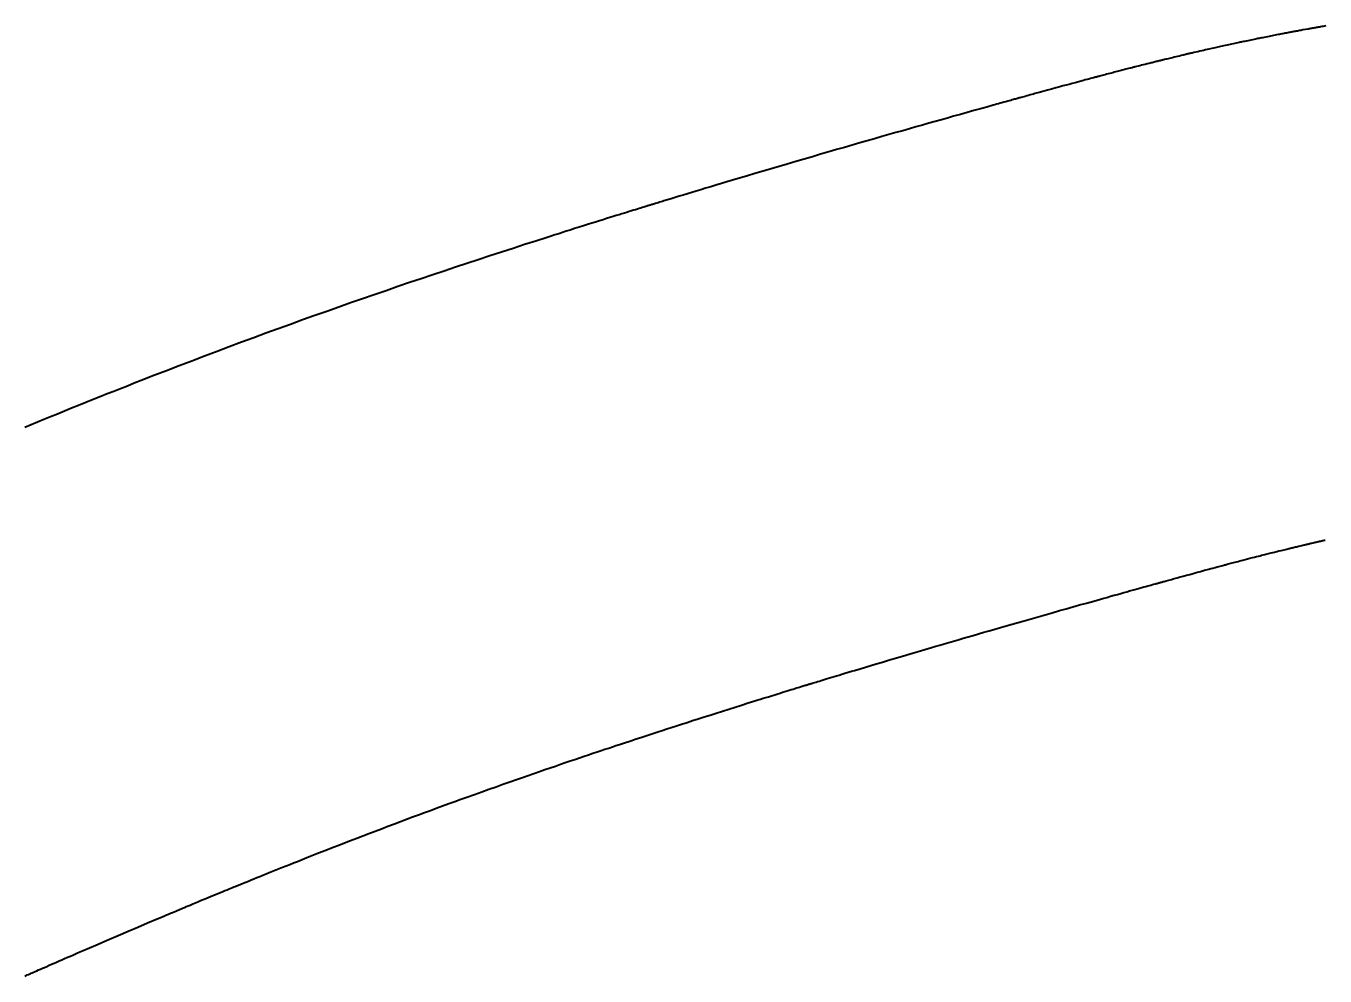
# Model space of a CAD drawing. Header units: millimetres. Extents: x 15 to 415, y 5 to 292.
# Drawn here: x 330.66 to 337.74, y 138.69 to 143.87 of the extents above; entities that cross this region are included whole.
import ezdxf

# ---------------------------------------------------------------- set-up
doc = ezdxf.new("R2010")
doc.units = ezdxf.units.MM
doc.layers.add('Geometries', color=7, linetype='Continuous')

msp = doc.modelspace()

# ---------------------------------------------------------------- linework, layer by layer
at = {"layer": 'Geometries', "linetype": 'Continuous', "lineweight": 40, "flags": 128}
for points in [[(337.7409, 143.8702), (337.734, 143.8691), (337.7271, 143.8679), (337.7199, 143.8666), (337.7127, 143.8654), (337.7081, 143.8646), (337.7038, 143.8638), (337.6997, 143.8631), (337.696, 143.8625), (337.6927, 143.8619), (337.6897, 143.8614), (337.6869, 143.8609), (337.6838, 143.8604), (337.6805, 143.8598), (337.6757, 143.8589), (337.6705, 143.858), (337.6652, 143.8571), (337.66, 143.8562), (337.6548, 143.8553), (337.6497, 143.8543), (337.6446, 143.8534), (337.6306, 143.8509), (337.6163, 143.8483), (337.6104, 143.8473), (337.6045, 143.8462), (337.5985, 143.8451), (337.5923, 143.844), (337.5862, 143.8428), (337.5799, 143.8417), (337.5738, 143.8406), (337.5681, 143.8395), (337.5634, 143.8386), (337.5589, 143.8378), (337.5547, 143.837), (337.5503, 143.8362), (337.5455, 143.8353), (337.5403, 143.8343), (337.5347, 143.8332), (337.5272, 143.8318), (337.5202, 143.8305), (337.5136, 143.8293), (337.5073, 143.828), (337.501, 143.8268), (337.4947, 143.8256), (337.488, 143.8243), (337.4808, 143.8229), (337.473, 143.8214), (337.4646, 143.8198), (337.4561, 143.8181), (337.4479, 143.8165), (337.4401, 143.815), (337.4327, 143.8135), (337.4234, 143.8117), (337.4141, 143.8098), (337.4047, 143.808), (337.3974, 143.8065), (337.3903, 143.8051), (337.3836, 143.8037), (337.3774, 143.8025), (337.3713, 143.8012), (337.3649, 143.7999), (337.358, 143.7985), (337.3501, 143.7969), (337.3418, 143.7952), (337.3332, 143.7934), (337.3245, 143.7916), (337.3156, 143.7898), (337.3065, 143.7879), (337.2993, 143.7864), (337.2924, 143.7849), (337.286, 143.7836), (337.28, 143.7823), (337.2745, 143.7811), (337.2694, 143.7801), (337.2617, 143.7784), (337.2535, 143.7767), (337.2448, 143.7748), (337.2355, 143.7728), (337.2278, 143.7712), (337.2197, 143.7694), (337.2113, 143.7676), (337.2032, 143.7658), (337.1934, 143.7637), (337.1843, 143.7617), (337.1757, 143.7598), (337.167, 143.7579), (337.1528, 143.7547), (337.138, 143.7514), (337.1206, 143.7476), (337.1034, 143.7437), (337.0855, 143.7396), (337.0754, 143.7373), (337.0651, 143.735), (337.0547, 143.7326), (337.0442, 143.7301), (337.0336, 143.7277), (337.0229, 143.7252), (337.0123, 143.7227), (337.0072, 143.7215), (337.0024, 143.7204), (336.998, 143.7194), (336.9939, 143.7184), (336.9901, 143.7176), (336.9866, 143.7167), (336.9829, 143.7158), (336.9786, 143.7148), (336.9739, 143.7137), (336.9688, 143.7125), (336.9631, 143.7112), (336.9531, 143.7088), (336.9432, 143.7064), (336.9335, 143.7041), (336.924, 143.7019), (336.9148, 143.6996), (336.9059, 143.6975), (336.8972, 143.6954), (336.8895, 143.6935), (336.8821, 143.6917), (336.8752, 143.6901), (336.8689, 143.6885), (336.8631, 143.6871), (336.8578, 143.6858), (336.8544, 143.685), (336.8514, 143.6842), (336.8485, 143.6835), (336.8457, 143.6829), (336.8422, 143.682), (336.8382, 143.681), (336.8335, 143.6798), (336.8281, 143.6785), (336.8228, 143.6772), (336.817, 143.6758), (336.8112, 143.6744), (336.8055, 143.6729), (336.7999, 143.6716), (336.7944, 143.6702), (336.789, 143.6688), (336.7779, 143.6661), (336.7672, 143.6634), (336.7568, 143.6608), (336.7469, 143.6583), (336.7373, 143.6559), (336.7284, 143.6536), (336.719, 143.6513), (336.7104, 143.6491), (336.7026, 143.6471), (336.6983, 143.646), (336.6942, 143.645), (336.69, 143.6439), (336.6854, 143.6427), (336.6795, 143.6412), (336.6731, 143.6396), (336.6662, 143.6378), (336.6593, 143.636), (336.6525, 143.6343), (336.646, 143.6326), (336.639, 143.6308), (336.6323, 143.6291), (336.6259, 143.6274), (336.6192, 143.6257), (336.6118, 143.6238), (336.6039, 143.6217), (336.5954, 143.6195), (336.5883, 143.6177), (336.5808, 143.6157), (336.5729, 143.6136), (336.5647, 143.6115), (336.5561, 143.6092), (336.5471, 143.6069), (336.5383, 143.6046), (336.5302, 143.6024), (336.5227, 143.6005), (336.5158, 143.5986), (336.5095, 143.597), (336.5039, 143.5955), (336.4989, 143.5942), (336.4946, 143.593), (336.4911, 143.5921), (336.4881, 143.5913), (336.4849, 143.5905), (336.4814, 143.5895), (336.4776, 143.5885), (336.4736, 143.5874), (336.4664, 143.5855), (336.4585, 143.5834), (336.4498, 143.5811), (336.4405, 143.5786), (336.4308, 143.5761), (336.4212, 143.5735), (336.3753, 143.5611), (336.3588, 143.5567), (336.3423, 143.5522), (336.3257, 143.5477), (336.309, 143.5432), (336.2919, 143.5385), (336.27, 143.5325), (336.2474, 143.5264), (336.2242, 143.52), (336.2003, 143.5135), (336.1787, 143.5075), (336.1566, 143.5014), (336.1478, 143.499), (336.1389, 143.4966), (336.13, 143.4941), (336.1216, 143.4918), (336.1123, 143.4892), (336.1037, 143.4868), (336.0958, 143.4846), (336.0887, 143.4827), (336.0822, 143.4809), (336.0764, 143.4793), (336.0714, 143.4779), (336.0674, 143.4767), (336.064, 143.4758), (336.0612, 143.475), (336.059, 143.4744), (336.0572, 143.4739), (336.0553, 143.4734), (336.0507, 143.4721), (336.0454, 143.4707), (336.0394, 143.469), (336.0326, 143.4671), (336.0251, 143.465), (336.0169, 143.4627), (336.0079, 143.4602), (335.9982, 143.4575), (335.9877, 143.4546), (335.9765, 143.4515), (335.9672, 143.4489), (335.9575, 143.4462), (335.9477, 143.4435), (335.9379, 143.4407), (335.9281, 143.438), (335.8942, 143.4285), (335.8595, 143.4188), (335.8241, 143.4089), (335.788, 143.3988), (335.7511, 143.3885), (335.7134, 143.3779), (335.6805, 143.3686), (335.6471, 143.3592), (335.6131, 143.3496), (335.5785, 143.3399), (335.5433, 143.3299), (335.5082, 143.32), (335.4725, 143.3098), (335.4362, 143.2995), (335.3994, 143.2891), (335.3612, 143.2782), (335.3224, 143.2671), (335.283, 143.2558), (335.2429, 143.2443), (335.2022, 143.2326), (335.1609, 143.2207), (335.1189, 143.2086), (335.0762, 143.1963), (335.033, 143.1838), (334.989, 143.171), (334.9444, 143.158), (334.8992, 143.1449), (334.8533, 143.1314), (334.8068, 143.1178), (334.7635, 143.1051), (334.7197, 143.0922), (334.6754, 143.0791), (334.6304, 143.0658), (334.585, 143.0523), (334.539, 143.0386), (334.5089, 143.0297), (334.4787, 143.0206), (334.4485, 143.0116), (334.419, 143.0027), (334.3902, 142.9941), (334.3622, 142.9857), (334.3365, 142.9779), (334.3115, 142.9704), (334.2871, 142.963), (334.2634, 142.9558), (334.2404, 142.9488), (334.2181, 142.9421), (334.1964, 142.9355), (334.1755, 142.9291), (334.1552, 142.9229), (334.1356, 142.9169), (334.1272, 142.9144), (334.119, 142.9118), (334.1109, 142.9094), (334.1033, 142.907), (334.0963, 142.9049), (334.0899, 142.9029), (334.0841, 142.9012), (334.0788, 142.8995), (334.0741, 142.8981), (334.0697, 142.8967), (334.0658, 142.8956), (334.0626, 142.8946), (334.0601, 142.8938), (334.0581, 142.8932), (334.0563, 142.8926), (334.0546, 142.8921), (334.053, 142.8916), (334.0514, 142.8911), (334.0496, 142.8906), (334.046, 142.8895), (334.0418, 142.8882), (334.0372, 142.8867), (334.032, 142.8852), (334.0252, 142.8831), (334.0176, 142.8807), (334.0093, 142.8782), (334.0003, 142.8754), (333.9905, 142.8724), (333.9801, 142.8691), (333.9694, 142.8658), (333.958, 142.8623), (333.9459, 142.8586), (333.9332, 142.8547), (333.9198, 142.8505), (333.9058, 142.8462), (333.891, 142.8416), (333.8756, 142.8368), (333.8588, 142.8315), (333.8412, 142.8261), (333.8228, 142.8203), (333.8037, 142.8144), (333.7838, 142.8082), (333.7632, 142.8017), (333.7419, 142.795), (333.7198, 142.7881), (333.697, 142.7809), (333.6734, 142.7734), (333.649, 142.7658), (333.6239, 142.7578), (333.6037, 142.7514), (333.583, 142.7448), (333.5621, 142.7382), (333.5412, 142.7316), (333.5202, 142.7249), (333.4992, 142.7181), (333.4378, 142.6985), (333.376, 142.6786), (333.3135, 142.6584), (333.2505, 142.6379), (333.1869, 142.6171), (333.1227, 142.5961), (333.0618, 142.576), (333.0003, 142.5556), (332.9384, 142.535), (332.876, 142.5141), (332.8132, 142.4929), (332.75, 142.4715), (332.6863, 142.4498), (332.6222, 142.4278), (332.5577, 142.4056), (332.4928, 142.3831), (332.4286, 142.3608), (332.3642, 142.3381), (332.2993, 142.3152), (332.2343, 142.2921), (332.1673, 142.2682), (332.1004, 142.2441), (332.0337, 142.2199), (331.9671, 142.1956), (331.9006, 142.1711), (331.8342, 142.1465), (331.7678, 142.1218), (331.7016, 142.0969), (331.6324, 142.0708), (331.5633, 142.0445), (331.4943, 142.0181), (331.4254, 141.9915), (331.3567, 141.9649), (331.2882, 141.9381), (331.25, 141.9231), (331.2124, 141.9083), (331.1753, 141.8937), (331.1388, 141.8792), (331.1028, 141.8649), (331.0674, 141.8508), (331.0264, 141.8345), (330.9862, 141.8183), (330.9467, 141.8025), (330.9081, 141.7868), (330.8694, 141.7712), (330.8315, 141.7558), (330.7944, 141.7407), (330.7581, 141.7259), (330.7225, 141.7113), (330.6878, 141.6971), (330.6538, 141.6831)], [(330.6541, 138.6933), (330.661, 138.6963), (330.6673, 138.6991), (330.673, 138.7016), (330.6782, 138.7039), (330.683, 138.706), (330.688, 138.7083), (330.6932, 138.7105), (330.7016, 138.7142), (330.7103, 138.7181), (330.7195, 138.7221), (330.729, 138.7263), (330.7392, 138.7308), (330.75, 138.7355), (330.7615, 138.7406), (330.7737, 138.7459), (330.7865, 138.7516), (330.8, 138.7575), (330.8129, 138.7632), (330.8265, 138.7691), (330.8405, 138.7752), (330.8552, 138.7816), (330.8704, 138.7883), (330.8862, 138.7952), (330.9023, 138.8022), (330.919, 138.8095), (330.9363, 138.817), (330.9539, 138.8247), (330.9716, 138.8323), (331.0061, 138.8473), (331.0405, 138.8621), (331.1016, 138.8885), (331.1623, 138.9146), (331.2161, 138.9376), (331.2696, 138.9604), (331.3227, 138.9829), (331.3754, 139.0052), (331.3885, 139.0108), (331.4015, 139.0162), (331.4139, 139.0215), (331.4258, 139.0265), (331.437, 139.0312), (331.4476, 139.0356), (331.4575, 139.0398), (331.467, 139.0438), (331.4758, 139.0475), (331.4843, 139.051), (331.4922, 139.0543), (331.4996, 139.0574), (331.5063, 139.0602), (331.5125, 139.0628), (331.5181, 139.0652), (331.5231, 139.0673), (331.5267, 139.0688), (331.5299, 139.0701), (331.5327, 139.0713), (331.5354, 139.0724), (331.5384, 139.0737), (331.543, 139.0756), (331.5482, 139.0778), (331.5541, 139.0802), (331.5612, 139.0832), (331.569, 139.0864), (331.5776, 139.09), (331.587, 139.0939), (331.5971, 139.0981), (331.6115, 139.1041), (331.6256, 139.1099), (331.6393, 139.1156), (331.6526, 139.1211), (331.6655, 139.1264), (331.678, 139.1316), (331.6922, 139.1375), (331.706, 139.1431), (331.7191, 139.1485), (331.7318, 139.1537), (331.7438, 139.1587), (331.7554, 139.1634), (331.7664, 139.1679), (331.7768, 139.1722), (331.7847, 139.1754), (331.7921, 139.1785), (331.7993, 139.1814), (331.8065, 139.1843), (331.818, 139.189), (331.8302, 139.194), (331.8432, 139.1993), (331.857, 139.2049), (331.8715, 139.2108), (331.8868, 139.217), (331.9019, 139.2232), (331.9176, 139.2296), (331.9341, 139.2362), (331.9512, 139.2431), (331.969, 139.2503), (331.9858, 139.2571), (332.0031, 139.264), (332.0209, 139.2712), (332.0394, 139.2786), (332.0583, 139.2862), (332.0775, 139.2939), (332.0973, 139.3017), (332.1176, 139.3098), (332.1384, 139.3181), (332.1639, 139.3282), (332.1902, 139.3386), (332.2172, 139.3493), (332.2451, 139.3602), (332.2737, 139.3715), (332.3031, 139.383), (332.3332, 139.3948), (332.3642, 139.4068), (332.3959, 139.4191), (332.4284, 139.4317), (332.4617, 139.4445), (332.4957, 139.4576), (332.5286, 139.4702), (332.5621, 139.483), (332.5963, 139.496), (332.6312, 139.5093), (332.6668, 139.5227), (332.6998, 139.5351), (332.7332, 139.5476), (332.7664, 139.56), (332.7992, 139.5722), (332.8316, 139.5843), (332.8636, 139.5961), (332.8952, 139.6077), (332.9295, 139.6203), (332.9633, 139.6326), (332.9966, 139.6447), (333.0295, 139.6566), (333.0619, 139.6683), (333.1026, 139.683), (333.1427, 139.6973), (333.182, 139.7113), (333.2206, 139.725), (333.2585, 139.7384), (333.2956, 139.7514), (333.332, 139.7642), (333.3643, 139.7755), (333.396, 139.7865), (333.4271, 139.7973), (333.4575, 139.8078), (333.4873, 139.8181), (333.5159, 139.8279), (333.5439, 139.8375), (333.5713, 139.8469), (333.598, 139.856), (333.6247, 139.8651), (333.6507, 139.8739), (333.676, 139.8825), (333.7007, 139.8908), (333.7247, 139.8989), (333.7481, 139.9068), (333.7708, 139.9144), (333.7928, 139.9218), (333.8141, 139.9289), (333.8348, 139.9358), (333.8547, 139.9424), (333.874, 139.9489), (333.8927, 139.955), (333.9106, 139.961), (333.9268, 139.9663), (333.9434, 139.9718), (333.9606, 139.9775), (333.9782, 139.9833), (333.9964, 139.9893), (334.0151, 139.9954), (334.0362, 140.0023), (334.0578, 140.0094), (334.08, 140.0167), (334.1029, 140.0241), (334.1264, 140.0318), (334.1505, 140.0396), (334.1753, 140.0476), (334.2032, 140.0567), (334.2319, 140.0659), (334.2613, 140.0754), (334.2915, 140.0851), (334.3224, 140.095), (334.3541, 140.1051), (334.3865, 140.1154), (334.4197, 140.126), (334.4536, 140.1367), (334.4882, 140.1477), (334.523, 140.1587), (334.5584, 140.1698), (334.5946, 140.1812), (334.6314, 140.1927), (334.6466, 140.1974), (334.6617, 140.2021), (334.6764, 140.2067), (334.6907, 140.2112), (334.7046, 140.2155), (334.7221, 140.2209), (334.7389, 140.2261), (334.755, 140.2311), (334.7687, 140.2354), (334.7819, 140.2395), (334.7945, 140.2433), (334.8065, 140.2471), (334.818, 140.2506), (334.8289, 140.2539), (334.8392, 140.2571), (334.8489, 140.2601), (334.8581, 140.2629), (334.8667, 140.2656), (334.8747, 140.268), (334.8821, 140.2703), (334.8886, 140.2723), (334.8946, 140.2741), (334.9001, 140.2758), (334.9051, 140.2773), (334.9095, 140.2787), (334.9131, 140.2798), (334.9163, 140.2808), (334.9191, 140.2816), (334.9215, 140.2824), (334.9234, 140.283), (334.925, 140.2834), (334.9261, 140.2838), (334.9275, 140.2842), (334.9296, 140.2849), (334.9324, 140.2857), (334.9359, 140.2868), (334.9398, 140.288), (334.944, 140.2893), (334.9485, 140.2906), (334.956, 140.2929), (334.964, 140.2954), (334.9727, 140.298), (334.982, 140.3009), (334.9919, 140.3039), (335.0025, 140.3071), (335.0136, 140.3105), (335.0253, 140.314), (335.037, 140.3176), (335.0493, 140.3213), (335.0621, 140.3252), (335.0755, 140.3292), (335.0894, 140.3334), (335.1038, 140.3378), (335.1214, 140.3431), (335.139, 140.3484), (335.1563, 140.3537), (335.1736, 140.3588), (335.2039, 140.368), (335.2337, 140.3769), (335.2631, 140.3857), (335.2919, 140.3943), (335.3255, 140.4043), (335.3584, 140.4141), (335.3905, 140.4237), (335.4219, 140.433), (335.4527, 140.4421), (335.4826, 140.4509), (335.5016, 140.4565), (335.5203, 140.462), (335.5387, 140.4675), (335.5569, 140.4728), (335.5749, 140.4781), (335.5934, 140.4835), (335.6158, 140.4901), (335.6389, 140.4968), (335.6625, 140.5037), (335.6868, 140.5108), (335.7122, 140.5182), (335.7382, 140.5258), (335.7649, 140.5335), (335.7921, 140.5415), (335.82, 140.5496), (335.8486, 140.5578), (335.8777, 140.5662), (335.9074, 140.5748), (335.9378, 140.5835), (335.9687, 140.5924), (336.0002, 140.6015), (336.0323, 140.6107), (336.065, 140.62), (336.0982, 140.6295), (336.1354, 140.6402), (336.1733, 140.6509), (336.2118, 140.6619), (336.2509, 140.673), (336.2907, 140.6843), (336.3267, 140.6945), (336.3631, 140.7047), (336.4001, 140.7152), (336.4374, 140.7257), (336.4571, 140.7312), (336.4764, 140.7366), (336.4952, 140.7419), (336.5134, 140.747), (336.5311, 140.752), (336.5483, 140.7568), (336.5682, 140.7624), (336.5874, 140.7678), (336.6059, 140.7729), (336.6236, 140.7779), (336.6406, 140.7826), (336.6567, 140.7871), (336.672, 140.7914), (336.6866, 140.7955), (336.7005, 140.7993), (336.714, 140.8031), (336.7268, 140.8067), (336.7389, 140.81), (336.7503, 140.8132), (336.761, 140.8162), (336.7709, 140.8189), (336.7801, 140.8215), (336.7886, 140.8239), (336.7965, 140.826), (336.8038, 140.8281), (336.8105, 140.8299), (336.8165, 140.8316), (336.8218, 140.8331), (336.8264, 140.8343), (336.8304, 140.8354), (336.8337, 140.8364), (336.8363, 140.8371), (336.8382, 140.8376), (336.8388, 140.8378), (336.8395, 140.838), (336.8407, 140.8383), (336.8424, 140.8388), (336.8448, 140.8394), (336.8478, 140.8403), (336.8513, 140.8412), (336.8554, 140.8424), (336.8601, 140.8437), (336.8654, 140.8451), (336.8709, 140.8467), (336.8852, 140.8506), (336.9, 140.8547), (336.9154, 140.8589), (336.9312, 140.8633), (336.9476, 140.8678), (336.9644, 140.8724), (336.9818, 140.8772), (336.9996, 140.882), (337.0176, 140.8869), (337.0353, 140.8918), (337.0582, 140.898), (337.0807, 140.9041), (337.1029, 140.9101), (337.1145, 140.9132), (337.1261, 140.9163), (337.1376, 140.9194), (337.149, 140.9225), (337.1575, 140.9247), (337.1654, 140.9269), (337.1729, 140.9289), (337.1798, 140.9307), (337.185, 140.9321), (337.1898, 140.9334), (337.1944, 140.9346), (337.1986, 140.9357), (337.2031, 140.9369), (337.2095, 140.9386), (337.2165, 140.9405), (337.2243, 140.9425), (337.2314, 140.9444), (337.239, 140.9464), (337.247, 140.9485), (337.2553, 140.9507), (337.2636, 140.9529), (337.2719, 140.955), (337.2803, 140.9572), (337.2886, 140.9594), (337.3017, 140.9628), (337.3149, 140.9662), (337.328, 140.9696), (337.3412, 140.973), (337.3527, 140.976), (337.3634, 140.9788), (337.3735, 140.9813), (337.3828, 140.9837), (337.3914, 140.9859), (337.3997, 140.988), (337.408, 140.9901), (337.4145, 140.9917), (337.4212, 140.9934), (337.4283, 140.9952), (337.436, 140.9972), (337.444, 140.9992), (337.4526, 141.0013), (337.4614, 141.0035), (337.4733, 141.0065), (337.4856, 141.0095), (337.4983, 141.0127), (337.506, 141.0146), (337.5138, 141.0165), (337.5211, 141.0183), (337.5278, 141.0199), (337.5337, 141.0214), (337.539, 141.0226), (337.5436, 141.0237), (337.5474, 141.0247), (337.5496, 141.0252), (337.552, 141.0258), (337.5548, 141.0265), (337.5579, 141.0272), (337.5614, 141.0281), (337.5658, 141.0291), (337.5707, 141.0303), (337.576, 141.0316), (337.5812, 141.0328), (337.5863, 141.034), (337.5914, 141.0352), (337.5964, 141.0364), (337.6032, 141.0381), (337.61, 141.0397), (337.6166, 141.0412), (337.6226, 141.0427), (337.6259, 141.0434), (337.6289, 141.0441), (337.6318, 141.0448), (337.6345, 141.0454), (337.637, 141.046), (337.6395, 141.0466), (337.6423, 141.0473), (337.6459, 141.0481), (337.6499, 141.0491), (337.6543, 141.0501), (337.6592, 141.0512), (337.6646, 141.0525), (337.6714, 141.054), (337.6777, 141.0555), (337.6836, 141.0569), (337.6891, 141.0581), (337.694, 141.0593), (337.6985, 141.0603), (337.7025, 141.0612), (337.7062, 141.062), (337.7098, 141.0628), (337.7134, 141.0637), (337.7169, 141.0645), (337.7203, 141.0652), (337.7236, 141.066), (337.7274, 141.0668), (337.7318, 141.0678), (337.7368, 141.069)]]:
    msp.add_lwpolyline(points, dxfattribs=at)

doc.saveas('drawing.dxf')
